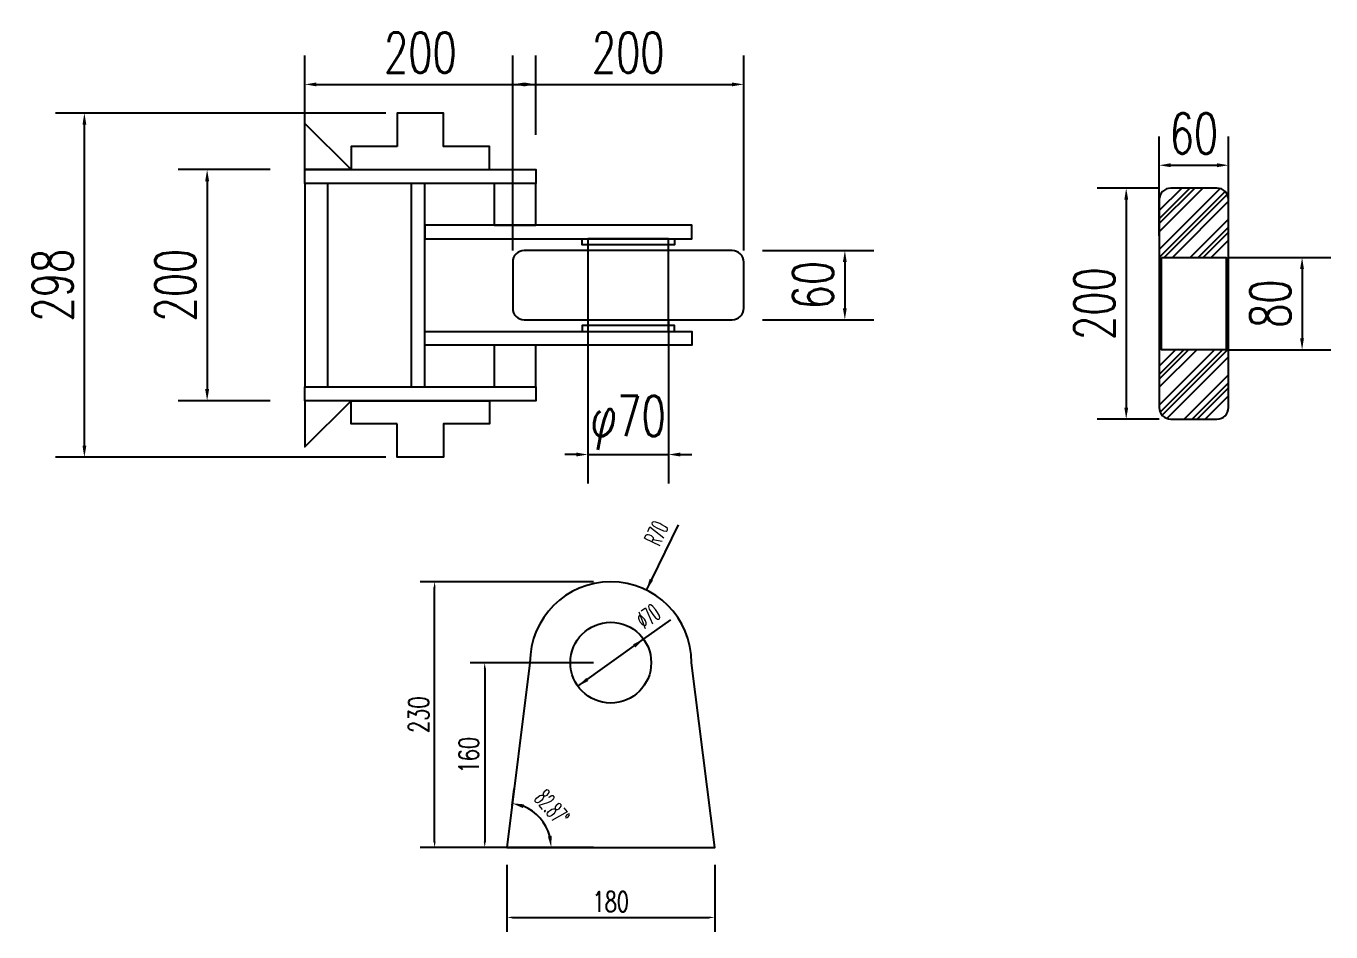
# Model space of a CAD drawing. Header units: millimetres. Extents: x -1443632 to -1307761, y 1430256 to 1527696.
# Drawn here: x -1438237 to -1437107, y 1505911 to 1506695 of the extents above; entities that cross this region are included whole.
import ezdxf

# ---------------------------------------------------------------- set-up
doc = ezdxf.new("R2010")
doc.units = ezdxf.units.MM
doc.header["$LTSCALE"] = 10
doc.layers.get('DEFPOINTS').update_dxf_attribs({"linetype": 'CONTINUOUS'})
for name, color, linetype in [('PUB_DIM', 3, 'CONTINUOUS'), ('W-PLASTIC_RAILINGS塑木栏杆', 6, 'CONTINUOUS'), ('W-STEEL_KEEL钢龙骨', 5, 'CONTINUOUS'), ('景-通用-文字', 7, 'CONTINUOUS'), ('钢', 172, 'CONTINUOUS')]:
    doc.layers.add(name, color=color, linetype=linetype)
doc.styles.add('_TCH_DIM', font='SIMPLEX.shx', dxfattribs={"width": 0.7, "bigfont": 'GBCBIG.shx'})
doc.styles.add('_TCH_DIM_T3', font='SIMPLEX.shx', dxfattribs={"width": 0.494118, "bigfont": 'GBCBIG.shx'})
doc.styles.add('STANDARD_T3', font='simplex.shx', dxfattribs={"width": 0.7, "bigfont": 'gbcbig.shx'})
doc.dimstyles.new('_TCH_ARROW&&5', dxfattribs={"dimtxt": 14.875, "dimasz": 10, "dimexe": 12.5, "dimexo": 15, "dimgap": 6.3125, "dimtad": 1, "dimdec": 0, "dimzin": 0, "dimdsep": 46, "dimtxsty": '_TCH_DIM_T3', "dimcen": 0.09, "dimclrt": 7, "dimazin": 2, "dimtfac": 1, "dimtdec": 0, "dimtix": 1, "dimtmove": 2, "dimatfit": 3, "dimfxl": 0, "dimtolj": 1, "dimtzin": 0, "dimarcsym": 0})
doc.dimstyles.new('W&&10', dxfattribs={"dimtxt": 35, "dimasz": 10, "dimexe": 25, "dimexo": 30, "dimgap": 10, "dimtad": 1, "dimdec": 0, "dimzin": 0, "dimdsep": 46, "dimtxsty": 'STANDARD_T3', "dimcen": 0.09, "dimclrd": 1, "dimclre": 1, "dimclrt": 7, "dimazin": 2, "dimtfac": 1, "dimtdec": 0, "dimtix": 1, "dimtmove": 2, "dimatfit": 3, "dimfxl": 0, "dimtolj": 1, "dimtzin": 0, "dimarcsym": 0})
doc.dimstyles.new('W&&5', dxfattribs={"dimtxt": 17.5, "dimasz": 5, "dimexe": 12.5, "dimexo": 15, "dimgap": 5, "dimtad": 1, "dimdec": 0, "dimzin": 0, "dimdsep": 46, "dimtxsty": 'STANDARD_T3', "dimcen": 0.09, "dimclrd": 1, "dimclre": 1, "dimclrt": 7, "dimazin": 2, "dimtfac": 1, "dimtdec": 0, "dimtix": 1, "dimtmove": 2, "dimatfit": 3, "dimfxl": 0, "dimtolj": 1, "dimtzin": 0, "dimarcsym": 0})

# ---------------------------------------------------------------- blocks, each defined once
blk = doc.blocks.new('*D874')
at = {"layer": 'DEFPOINTS', "color": 0, "transparency": 16777216}
for p in [(-1437795.5, 1506644.7), (-1437995.5, 1506570.9), (-1437795.5, 1506570.9)]:
    blk.add_point(p, dxfattribs=at)
at = {"layer": 'PUB_DIM', "color": 1, "lineweight": -2, "transparency": 16777216}
for p, q in [((-1437995.5, 1506600.9), (-1437995.5, 1506669.7)), ((-1437795.5, 1506600.9), (-1437795.5, 1506669.7)), ((-1437985.5, 1506644.7), (-1437805.5, 1506644.7))]:
    blk.add_line(p, q, dxfattribs=at)
at = {"layer": 'PUB_DIM', "color": 1, "transparency": 16777216}
for points in [[(-1437985.5, 1506646.3), (-1437985.5, 1506643), (-1437995.5, 1506644.7)], [(-1437805.5, 1506646.3), (-1437805.5, 1506643), (-1437795.5, 1506644.7)]]:
    blk.add_solid(points, dxfattribs=at)
at = {"layer": 'PUB_DIM', "color": 7, "transparency": 16777216, "insert": (-1437895.5, 1506672.2), "char_height": 35, "attachment_point": 5, "style": 'STANDARD_T3'}
blk.add_mtext('\\A1;200', dxfattribs=at)
blk = doc.blocks.new('*D875')
at = {"layer": 'DEFPOINTS', "color": 0, "transparency": 16777216}
for p in [(-1437995.5, 1506570.9), (-1438080.1, 1506370.9), (-1437995.5, 1506370.9)]:
    blk.add_point(p, dxfattribs=at)
at = {"layer": 'PUB_DIM', "color": 1, "lineweight": -2, "transparency": 16777216}
for p, q in [((-1438025.5, 1506570.9), (-1438105.1, 1506570.9)), ((-1438080.1, 1506560.9), (-1438080.1, 1506380.9)), ((-1438025.5, 1506370.9), (-1438105.1, 1506370.9))]:
    blk.add_line(p, q, dxfattribs=at)
at = {"layer": 'PUB_DIM', "color": 1, "transparency": 16777216}
for points in [[(-1438081.8, 1506560.9), (-1438078.4, 1506560.9), (-1438080.1, 1506570.9)], [(-1438081.8, 1506380.9), (-1438078.4, 1506380.9), (-1438080.1, 1506370.9)]]:
    blk.add_solid(points, dxfattribs=at)
at = {"layer": 'PUB_DIM', "color": 7, "transparency": 16777216, "insert": (-1438107.6, 1506470.9), "char_height": 35, "attachment_point": 5, "rotation": 90, "style": 'STANDARD_T3'}
blk.add_mtext('\\A1;200', dxfattribs=at)
blk = doc.blocks.new('*D876')
at = {"layer": 'DEFPOINTS', "color": 0, "transparency": 16777216}
for p in [(-1437615.5, 1506644.7), (-1437815.5, 1506470.9), (-1437615.5, 1506470.9)]:
    blk.add_point(p, dxfattribs=at)
at = {"layer": 'PUB_DIM', "color": 1, "lineweight": -2, "transparency": 16777216}
for p, q in [((-1437815.5, 1506500.9), (-1437815.5, 1506669.7)), ((-1437615.5, 1506500.9), (-1437615.5, 1506669.7)), ((-1437805.5, 1506644.7), (-1437625.5, 1506644.7))]:
    blk.add_line(p, q, dxfattribs=at)
at = {"layer": 'PUB_DIM', "color": 1, "transparency": 16777216}
for points in [[(-1437805.5, 1506646.3), (-1437805.5, 1506643), (-1437815.5, 1506644.7)], [(-1437625.5, 1506646.3), (-1437625.5, 1506643), (-1437615.5, 1506644.7)]]:
    blk.add_solid(points, dxfattribs=at)
at = {"layer": 'PUB_DIM', "color": 7, "transparency": 16777216, "insert": (-1437715.5, 1506672.2), "char_height": 35, "attachment_point": 5, "style": 'STANDARD_T3'}
blk.add_mtext('\\A1;200', dxfattribs=at)
blk = doc.blocks.new('*D877')
at = {"layer": 'DEFPOINTS', "color": 0, "transparency": 16777216}
for p in [(-1437750.5, 1506470.9), (-1437680.5, 1506470.9), (-1437680.5, 1506324.3)]:
    blk.add_point(p, dxfattribs=at)
at = {"layer": 'PUB_DIM', "color": 1, "lineweight": -2, "transparency": 16777216}
for p, q in [((-1437750.5, 1506440.9), (-1437750.5, 1506299.3)), ((-1437680.5, 1506440.9), (-1437680.5, 1506299.3)), ((-1437760.5, 1506324.3), (-1437770.5, 1506324.3)), ((-1437750.5, 1506324.3), (-1437680.5, 1506324.3)), ((-1437670.5, 1506324.3), (-1437660.5, 1506324.3))]:
    blk.add_line(p, q, dxfattribs=at)
at = {"layer": 'PUB_DIM', "color": 1, "transparency": 16777216}
for points in [[(-1437760.5, 1506326), (-1437760.5, 1506322.6), (-1437750.5, 1506324.3)], [(-1437670.5, 1506326), (-1437670.5, 1506322.6), (-1437680.5, 1506324.3)]]:
    blk.add_solid(points, dxfattribs=at)
at = {"layer": 'PUB_DIM', "color": 7, "transparency": 16777216, "insert": (-1437715.5, 1506351.8), "char_height": 35, "attachment_point": 5, "style": 'STANDARD_T3'}
blk.add_mtext('\\A1;φ70', dxfattribs=at)
blk = doc.blocks.new('*D878')
at = {"layer": 'DEFPOINTS', "color": 0, "transparency": 16777216}
for p in [(-1437629.3, 1506500.9), (-1437629.3, 1506440.9), (-1437527.9, 1506440.9)]:
    blk.add_point(p, dxfattribs=at)
at = {"layer": 'PUB_DIM', "color": 1, "lineweight": -2, "transparency": 16777216}
for p, q in [((-1437599.3, 1506500.9), (-1437502.9, 1506500.9)), ((-1437527.9, 1506490.9), (-1437527.9, 1506450.9)), ((-1437599.3, 1506440.9), (-1437502.9, 1506440.9))]:
    blk.add_line(p, q, dxfattribs=at)
at = {"layer": 'PUB_DIM', "color": 1, "transparency": 16777216}
for points in [[(-1437529.6, 1506490.9), (-1437526.3, 1506490.9), (-1437527.9, 1506500.9)], [(-1437529.6, 1506450.9), (-1437526.3, 1506450.9), (-1437527.9, 1506440.9)]]:
    blk.add_solid(points, dxfattribs=at)
at = {"layer": 'PUB_DIM', "color": 7, "transparency": 16777216, "insert": (-1437555.4, 1506470.9), "char_height": 35, "attachment_point": 5, "rotation": 90, "style": 'STANDARD_T3'}
blk.add_mtext('\\A1;60', dxfattribs=at)
blk = doc.blocks.new('*D879')
at = {"layer": 'DEFPOINTS', "color": 0, "transparency": 16777216}
for p in [(-1438186.4, 1506619.9), (-1437895.5, 1506619.9), (-1437895.5, 1506321.9)]:
    blk.add_point(p, dxfattribs=at)
at = {"layer": 'PUB_DIM', "color": 1, "lineweight": -2, "transparency": 16777216}
for p, q in [((-1437925.5, 1506619.9), (-1438211.4, 1506619.9)), ((-1438186.4, 1506331.9), (-1438186.4, 1506609.9)), ((-1437925.5, 1506321.9), (-1438211.4, 1506321.9))]:
    blk.add_line(p, q, dxfattribs=at)
at = {"layer": 'PUB_DIM', "color": 1, "transparency": 16777216}
for points in [[(-1438188, 1506609.9), (-1438184.7, 1506609.9), (-1438186.4, 1506619.9)], [(-1438188, 1506331.9), (-1438184.7, 1506331.9), (-1438186.4, 1506321.9)]]:
    blk.add_solid(points, dxfattribs=at)
at = {"layer": 'PUB_DIM', "color": 7, "transparency": 16777216, "insert": (-1438213.9, 1506470.9), "char_height": 35, "attachment_point": 5, "rotation": 90, "style": 'STANDARD_T3'}
blk.add_mtext('\\A1;298', dxfattribs=at)
blk = doc.blocks.new('*D880')
at = {"layer": 'DEFPOINTS', "color": 0, "transparency": 16777216}
for p in [(-1437225.7, 1506554.9), (-1437284.3, 1506354.9), (-1437225.7, 1506354.9)]:
    blk.add_point(p, dxfattribs=at)
at = {"layer": 'PUB_DIM', "color": 1, "lineweight": -2, "transparency": 16777216}
for p, q in [((-1437255.7, 1506554.9), (-1437309.3, 1506554.9)), ((-1437284.3, 1506544.9), (-1437284.3, 1506364.9)), ((-1437255.7, 1506354.9), (-1437309.3, 1506354.9))]:
    blk.add_line(p, q, dxfattribs=at)
at = {"layer": 'PUB_DIM', "color": 1, "transparency": 16777216}
for points in [[(-1437285.9, 1506544.9), (-1437282.6, 1506544.9), (-1437284.3, 1506554.9)], [(-1437285.9, 1506364.9), (-1437282.6, 1506364.9), (-1437284.3, 1506354.9)]]:
    blk.add_solid(points, dxfattribs=at)
at = {"layer": 'PUB_DIM', "color": 7, "transparency": 16777216, "insert": (-1437311.8, 1506454.9), "char_height": 35, "attachment_point": 5, "rotation": 90, "style": 'STANDARD_T3'}
blk.add_mtext('\\A1;200', dxfattribs=at)
blk = doc.blocks.new('*D881')
at = {"layer": 'DEFPOINTS', "color": 0, "transparency": 16777216}
for p in [(-1437195.7, 1506574.7), (-1437255.7, 1506483.5), (-1437195.7, 1506483.6)]:
    blk.add_point(p, dxfattribs=at)
at = {"layer": 'PUB_DIM', "color": 1, "lineweight": -2, "transparency": 16777216}
for p, q in [((-1437255.7, 1506513.5), (-1437255.7, 1506599.7)), ((-1437195.7, 1506513.6), (-1437195.7, 1506599.7)), ((-1437245.7, 1506574.7), (-1437205.7, 1506574.7))]:
    blk.add_line(p, q, dxfattribs=at)
at = {"layer": 'PUB_DIM', "color": 1, "transparency": 16777216}
for points in [[(-1437245.7, 1506576.4), (-1437245.7, 1506573), (-1437255.7, 1506574.7)], [(-1437205.7, 1506576.4), (-1437205.7, 1506573), (-1437195.7, 1506574.7)]]:
    blk.add_solid(points, dxfattribs=at)
at = {"layer": 'PUB_DIM', "color": 7, "transparency": 16777216, "insert": (-1437225.7, 1506602.2), "char_height": 35, "attachment_point": 5, "style": 'STANDARD_T3'}
blk.add_mtext('\\A1;60', dxfattribs=at)
blk = doc.blocks.new('*D882')
at = {"layer": 'DEFPOINTS', "color": 0, "transparency": 16777216}
for p in [(-1437225.8, 1506494.9), (-1437225.7, 1506414.9), (-1437132, 1506414.9)]:
    blk.add_point(p, dxfattribs=at)
at = {"layer": 'PUB_DIM', "color": 1, "lineweight": -2, "transparency": 16777216}
for p, q in [((-1437195.8, 1506494.9), (-1437107, 1506494.9)), ((-1437132, 1506484.9), (-1437132, 1506424.9)), ((-1437195.7, 1506414.9), (-1437107, 1506414.9))]:
    blk.add_line(p, q, dxfattribs=at)
at = {"layer": 'PUB_DIM', "color": 1, "transparency": 16777216}
for points in [[(-1437133.7, 1506484.9), (-1437130.4, 1506484.9), (-1437132, 1506494.9)], [(-1437133.7, 1506424.9), (-1437130.4, 1506424.9), (-1437132, 1506414.9)]]:
    blk.add_solid(points, dxfattribs=at)
at = {"layer": 'PUB_DIM', "color": 7, "transparency": 16777216, "insert": (-1437159.5, 1506454.9), "char_height": 35, "attachment_point": 5, "rotation": 90, "style": 'STANDARD_T3'}
blk.add_mtext('\\A1;80', dxfattribs=at)
blk = doc.blocks.new('*D884')
at = {"layer": 'DEFPOINTS', "color": 0, "transparency": 16777216}
for p in [(-1437820.6, 1505984.1), (-1437640.6, 1505984.1), (-1437640.6, 1505923.6)]:
    blk.add_point(p, dxfattribs=at)
at = {"layer": 'PUB_DIM', "color": 1, "lineweight": -2, "transparency": 16777216}
for p, q in [((-1437820.6, 1505969.1), (-1437820.6, 1505911.1)), ((-1437640.6, 1505969.1), (-1437640.6, 1505911.1)), ((-1437815.6, 1505923.6), (-1437645.6, 1505923.6))]:
    blk.add_line(p, q, dxfattribs=at)
at = {"layer": 'PUB_DIM', "color": 1, "transparency": 16777216}
for points in [[(-1437815.6, 1505924.4), (-1437815.6, 1505922.8), (-1437820.6, 1505923.6)], [(-1437645.6, 1505924.4), (-1437645.6, 1505922.8), (-1437640.6, 1505923.6)]]:
    blk.add_solid(points, dxfattribs=at)
at = {"layer": 'PUB_DIM', "color": 7, "transparency": 16777216, "insert": (-1437730.6, 1505937.3), "char_height": 17.5, "attachment_point": 5, "style": 'STANDARD_T3'}
blk.add_mtext('\\A1;180', dxfattribs=at)
blk = doc.blocks.new('*D885')
at = {"layer": 'DEFPOINTS', "color": 0, "transparency": 16777216}
for p in [(-1437883.1, 1506214.1), (-1437730.6, 1506214.1), (-1437730.6, 1505984.1)]:
    blk.add_point(p, dxfattribs=at)
at = {"layer": 'PUB_DIM', "color": 1, "lineweight": -2, "transparency": 16777216}
for p, q in [((-1437745.6, 1506214.1), (-1437895.6, 1506214.1)), ((-1437883.1, 1505989.1), (-1437883.1, 1506209.1)), ((-1437745.6, 1505984.1), (-1437895.6, 1505984.1))]:
    blk.add_line(p, q, dxfattribs=at)
at = {"layer": 'PUB_DIM', "color": 1, "transparency": 16777216}
for points in [[(-1437884, 1506209.1), (-1437882.3, 1506209.1), (-1437883.1, 1506214.1)], [(-1437884, 1505989.1), (-1437882.3, 1505989.1), (-1437883.1, 1505984.1)]]:
    blk.add_solid(points, dxfattribs=at)
at = {"layer": 'PUB_DIM', "color": 7, "transparency": 16777216, "insert": (-1437896.9, 1506099.1), "char_height": 17.5, "attachment_point": 5, "rotation": 90, "style": 'STANDARD_T3'}
blk.add_mtext('\\A1;230', dxfattribs=at)
blk = doc.blocks.new('*D883')
at = {"layer": 'DEFPOINTS', "color": 0, "transparency": 16777216}
for p in [(-1437730.6, 1506144.1), (-1437839.7, 1505984.1), (-1437730.6, 1505984.1)]:
    blk.add_point(p, dxfattribs=at)
at = {"layer": 'PUB_DIM', "color": 1, "lineweight": -2, "transparency": 16777216}
for p, q in [((-1437745.6, 1506144.1), (-1437852.2, 1506144.1)), ((-1437839.7, 1506139.1), (-1437839.7, 1505989.1)), ((-1437745.6, 1505984.1), (-1437852.2, 1505984.1))]:
    blk.add_line(p, q, dxfattribs=at)
at = {"layer": 'PUB_DIM', "color": 1, "transparency": 16777216}
for points in [[(-1437840.6, 1506139.1), (-1437838.9, 1506139.1), (-1437839.7, 1506144.1)], [(-1437840.6, 1505989.1), (-1437838.9, 1505989.1), (-1437839.7, 1505984.1)]]:
    blk.add_solid(points, dxfattribs=at)
at = {"layer": 'PUB_DIM', "color": 7, "transparency": 16777216, "insert": (-1437853.5, 1506064.1), "char_height": 17.5, "attachment_point": 5, "rotation": 90, "style": 'STANDARD_T3'}
blk.add_mtext('\\A1;160', dxfattribs=at)
blk = doc.blocks.new('*D922')
at = {"layer": 'DEFPOINTS', "color": 0, "transparency": 16777216}
for p in [(-1437818, 1506005.7), (-1437786.5, 1506002), (-1437820.6, 1505984.1), (-1437798.9, 1505984.1)]:
    blk.add_point(p, dxfattribs=at)
at = {"layer": 'W-PLASTIC_RAILINGS塑木栏杆', "color": 0, "lineweight": -2, "transparency": 16777216}
for p, q in [((-1437816.1, 1506020.5), (-1437814.3, 1506034.8)), ((-1437783.9, 1505984.1), (-1437769.6, 1505984.1))]:
    blk.add_line(p, q, dxfattribs=at)
blk.add_arc((-1437820.6, 1505984.1), 38.5, 14.9074, 67.9675, dxfattribs=at)
at = {"layer": 'W-PLASTIC_RAILINGS塑木栏杆', "color": 0, "transparency": 16777216}
for points in [[(-1437806.6, 1506018.2), (-1437805.8, 1506021.5), (-1437815.9, 1506022.4)], [(-1437781.8, 1505994.3), (-1437785.1, 1505993.8), (-1437782.1, 1505984.1)]]:
    blk.add_solid(points, dxfattribs=at)
at = {"layer": 'W-PLASTIC_RAILINGS塑木栏杆', "color": 7, "transparency": 16777216, "insert": (-1437781.4, 1506018.7), "char_height": 14.88, "attachment_point": 5, "rotation": 311.4375, "style": '_TCH_DIM_T3'}
blk.add_mtext('\\A1;82.87°', dxfattribs=at)

msp = doc.modelspace()

# ---------------------------------------------------------------- hatches: boundary and pattern name
at = {"layer": '景-通用-文字'}
h = msp.add_hatch(dxfattribs=at)
h.set_pattern_fill('ANSI32', color=256, scale=5)
h.set_pattern_definition([(45, (-3011856.652, -908280.736), (-16.83798023, 16.83798023), []), (45, (-3011845.427, -908280.736), (-16.83798023, 16.83798023), [])])
h.paths.add_polyline_path([(-1437255.7, 1506364.9, 0.414214), (-1437245.7, 1506354.9), (-1437205.7, 1506354.9, 0.414214), (-1437195.7, 1506364.9), (-1437195.7, 1506414.9), (-1437253.7, 1506414.9), (-1437253.8, 1506494.9), (-1437195.7, 1506494.9), (-1437195.7, 1506544.9, 0.414214), (-1437205.7, 1506554.9), (-1437245.7, 1506554.9, 0.414214), (-1437255.7, 1506544.9)])
h = msp.add_hatch(dxfattribs=at)
h.set_pattern_fill('ANSI32', color=256, scale=5)
h.set_pattern_definition([(45, (-3011859.96, -908358.426), (-16.83798023, 16.83798023), []), (45, (-3011848.735, -908358.426), (-16.83798023, 16.83798023), [])])
h.paths.add_polyline_path([(-1437245.7, 1506354.9), (-1437205.7, 1506354.9, 0.414214), (-1437195.7, 1506364.9), (-1437195.7, 1506414.9), (-1437253.7, 1506414.9), (-1437253.8, 1506494.9), (-1437195.7, 1506494.9), (-1437195.7, 1506544.9, 0.414214), (-1437205.7, 1506554.9), (-1437245.7, 1506554.9, 0.414214), (-1437255.7, 1506544.9), (-1437255.7, 1506364.9, 0.414214)])

# ---------------------------------------------------------------- linework, layer by layer
at = {"layer": 'W-PLASTIC_RAILINGS塑木栏杆', "color": 1}
for points in [[(-1437672.2, 1506263.3), (-1437695.4, 1506216), (-1437699.8, 1506207)], [(-1437759.1, 1506123.8), (-1437702.2, 1506164.5), (-1437678.7, 1506181.2)]]:
    msp.add_lwpolyline(points, dxfattribs=at)
for points in [[(-1437695.4, 1506216, 3.3, 0, 0), (-1437699.8, 1506207, 0, 0, 0)], [(-1437710.3, 1506158.7, 3.3, 0, 0), (-1437702.2, 1506164.5, 0, 0, 0)], [(-1437751, 1506129.6, 3.3, 0, 0), (-1437759.1, 1506123.8, 0, 0, 0)]]:
    msp.add_lwpolyline(points, format="xyseb", dxfattribs=at)
at = {"layer": 'W-STEEL_KEEL钢龙骨'}
for points in [[(-1437915.5, 1506590.9), (-1437955.5, 1506590.9), (-1437955.5, 1506570.9), (-1437835.5, 1506570.9), (-1437835.5, 1506590.9), (-1437875.5, 1506590.9), (-1437875.5, 1506619.9), (-1437915.5, 1506619.9)], [(-1437995.5, 1506570.9), (-1437795.5, 1506570.9), (-1437795.5, 1506558.9), (-1437995.5, 1506558.9)], [(-1437995.5, 1506382.9), (-1437975.5, 1506382.9), (-1437975.5, 1506558.9), (-1437995.5, 1506558.9)], [(-1437903.5, 1506382.9), (-1437891.5, 1506382.9), (-1437891.5, 1506558.9), (-1437903.5, 1506558.9)], [(-1437995.5, 1506382.9), (-1437795.5, 1506382.9), (-1437795.5, 1506370.9), (-1437995.5, 1506370.9)], [(-1437915.5, 1506350.9), (-1437955.5, 1506350.9), (-1437955.5, 1506370.9), (-1437835.5, 1506370.9), (-1437835.5, 1506350.9), (-1437875.5, 1506350.9), (-1437875.5, 1506321.9), (-1437915.5, 1506321.9)]]:
    msp.add_lwpolyline(points, close=True, dxfattribs=at)
for points in [[(-1437955.5, 1506570.9), (-1437995.5, 1506570.9), (-1437995.5, 1506610.9), (-1437955.5, 1506570.9)], [(-1437955.5, 1506370.9), (-1437995.5, 1506370.9), (-1437995.5, 1506330.9), (-1437955.5, 1506370.9)]]:
    msp.add_lwpolyline(points, dxfattribs=at)
at = {"layer": '景-通用-文字', "color": 0}
msp.add_lwpolyline([(-1437253.8, 1506494.9), (-1437197.8, 1506494.9), (-1437197.7, 1506414.9), (-1437253.7, 1506414.9)], close=True, dxfattribs=at)
at = {"layer": '钢'}
for points in [[(-1437831.5, 1506522.9), (-1437795.5, 1506522.9), (-1437795.5, 1506558.9), (-1437831.5, 1506558.9)], [(-1437891.5, 1506510.9), (-1437660.5, 1506510.9), (-1437660.5, 1506522.9), (-1437891.5, 1506522.9)], [(-1437891.5, 1506430.9), (-1437660.5, 1506430.9), (-1437660.5, 1506418.9), (-1437891.5, 1506418.9)], [(-1437831.5, 1506382.9), (-1437795.5, 1506382.9), (-1437795.5, 1506418.9), (-1437831.5, 1506418.9)]]:
    msp.add_lwpolyline(points, close=True, dxfattribs=at)
at = {"layer": '钢', "color": 140}
for points in [[(-1437255.7, 1506544.9), (-1437255.7, 1506364.9, 0.414214), (-1437245.7, 1506354.9), (-1437205.7, 1506354.9, 0.414214), (-1437195.7, 1506364.9), (-1437195.7, 1506544.9, 0.414214), (-1437205.7, 1506554.9), (-1437245.7, 1506554.9, 0.414214)], [(-1437805.5, 1506440.9), (-1437625.5, 1506440.9, 0.414214), (-1437615.5, 1506450.9), (-1437615.5, 1506490.9, 0.414214), (-1437625.5, 1506500.9), (-1437805.5, 1506500.9, 0.414214), (-1437815.5, 1506490.9), (-1437815.5, 1506450.9, 0.414214)]]:
    msp.add_lwpolyline(points, format="xyb", close=True, dxfattribs=at)
for points in [[(-1437755.5, 1506510.9), (-1437675.5, 1506510.9), (-1437675.5, 1506505.9), (-1437755.5, 1506505.9)], [(-1437750.5, 1506430.9), (-1437680.5, 1506430.9), (-1437680.5, 1506510.9), (-1437750.5, 1506510.9)], [(-1437755.5, 1506430.9), (-1437675.5, 1506430.9), (-1437675.5, 1506435.9), (-1437755.5, 1506435.9)]]:
    msp.add_lwpolyline(points, close=True, dxfattribs=at)
at = {"layer": '钢'}
msp.add_lwpolyline([(-1437800.6, 1506144.1), (-1437820.6, 1505984.1), (-1437640.6, 1505984.1), (-1437660.6, 1506144.1, 1)], format="xyb", close=True, dxfattribs=at)
msp.add_circle((-1437730.6, 1506144.1), 35, dxfattribs=at)

# ---------------------------------------------------------------- texts
at = {"layer": 'W-PLASTIC_RAILINGS塑木栏杆', "color": 7, "style": '_TCH_DIM', "width": 0.494118}
for s, rotation, p in [('R70', 63.8885, (-1437688.6, 1506244.3)), ('%%c70', 35.5268, (-1437701.5, 1506172.7))]:
    msp.add_text(s, height=14.88, rotation=rotation, dxfattribs=at).set_placement(p)

# ---------------------------------------------------------------- dimensions: what is measured, and where the dimension line sits
at = {"layer": 'PUB_DIM', "color": 0}
for base, p1, p2, dimstyle, picture, middle in [((-1437795.5, 1506644.7), (-1437995.5, 1506570.9), (-1437795.5, 1506570.9), 'W&&10', '*D874', (-1437895.5, 1506672.2)), ((-1437615.5, 1506644.7), (-1437815.5, 1506470.9), (-1437615.5, 1506470.9), 'W&&10', '*D876', (-1437715.5, 1506672.2)), ((-1437195.7, 1506574.7), (-1437255.7, 1506483.5), (-1437195.7, 1506483.6), 'W&&10', '*D881', (-1437225.7, 1506602.2)), ((-1437640.6, 1505923.6), (-1437820.6, 1505984.1), (-1437640.6, 1505984.1), 'W&&5', '*D884', (-1437730.6, 1505937.3))]:
    dim = msp.add_linear_dim(base=base, p1=p1, p2=p2, dimstyle=dimstyle, dxfattribs=at)
    dim.commit()
    dim.dimension.update_dxf_attribs({"geometry": picture, "text_midpoint": middle})
for base, p1, p2, dimstyle, picture, middle in [((-1438186.4, 1506619.9), (-1437895.5, 1506321.9), (-1437895.5, 1506619.9), 'W&&10', '*D879', (-1438213.9, 1506470.9)), ((-1438080.1, 1506370.9), (-1437995.5, 1506570.9), (-1437995.5, 1506370.9), 'W&&10', '*D875', (-1438107.6, 1506470.9)), ((-1437284.3, 1506354.9), (-1437225.7, 1506554.9), (-1437225.7, 1506354.9), 'W&&10', '*D880', (-1437311.8, 1506454.9)), ((-1437527.9, 1506440.9), (-1437629.3, 1506500.9), (-1437629.3, 1506440.9), 'W&&10', '*D878', (-1437555.4, 1506470.9)), ((-1437132, 1506414.9), (-1437225.8, 1506494.9), (-1437225.7, 1506414.9), 'W&&10', '*D882', (-1437159.5, 1506454.9)), ((-1437883.1, 1506214.1), (-1437730.6, 1505984.1), (-1437730.6, 1506214.1), 'W&&5', '*D885', (-1437896.9, 1506099.1)), ((-1437839.7, 1505984.1), (-1437730.6, 1506144.1), (-1437730.6, 1505984.1), 'W&&5', '*D883', (-1437853.5, 1506064.1))]:
    dim = msp.add_linear_dim(base=base, p1=p1, p2=p2, angle=90, dimstyle=dimstyle, dxfattribs=at)
    dim.commit()
    dim.dimension.update_dxf_attribs({"geometry": picture, "text_midpoint": middle})
dim = msp.add_linear_dim(base=(-1437680.5, 1506324.3), p1=(-1437750.5, 1506470.9), p2=(-1437680.5, 1506470.9), text='φ70', dimstyle='W&&10', dxfattribs=at)
dim.commit()
dim.dimension.update_dxf_attribs({"geometry": '*D877', "text_midpoint": (-1437715.5, 1506351.8)})
at = {"layer": 'W-PLASTIC_RAILINGS塑木栏杆', "color": 1}
dim = msp.add_angular_dim_3p(base=(-1437786.5005, 1506001.9948), center=(-1437820.6496, 1505984.1231), p1=(-1437798.9493, 1505984.1231), p2=(-1437817.9581, 1506005.6558), dimstyle='_TCH_ARROW&&5', dxfattribs=at)
dim.commit()
dim.dimension.update_dxf_attribs({"geometry": '*D922', "text_midpoint": (-1437781.4467, 1506018.7307)})

doc.saveas('drawing.dxf')
